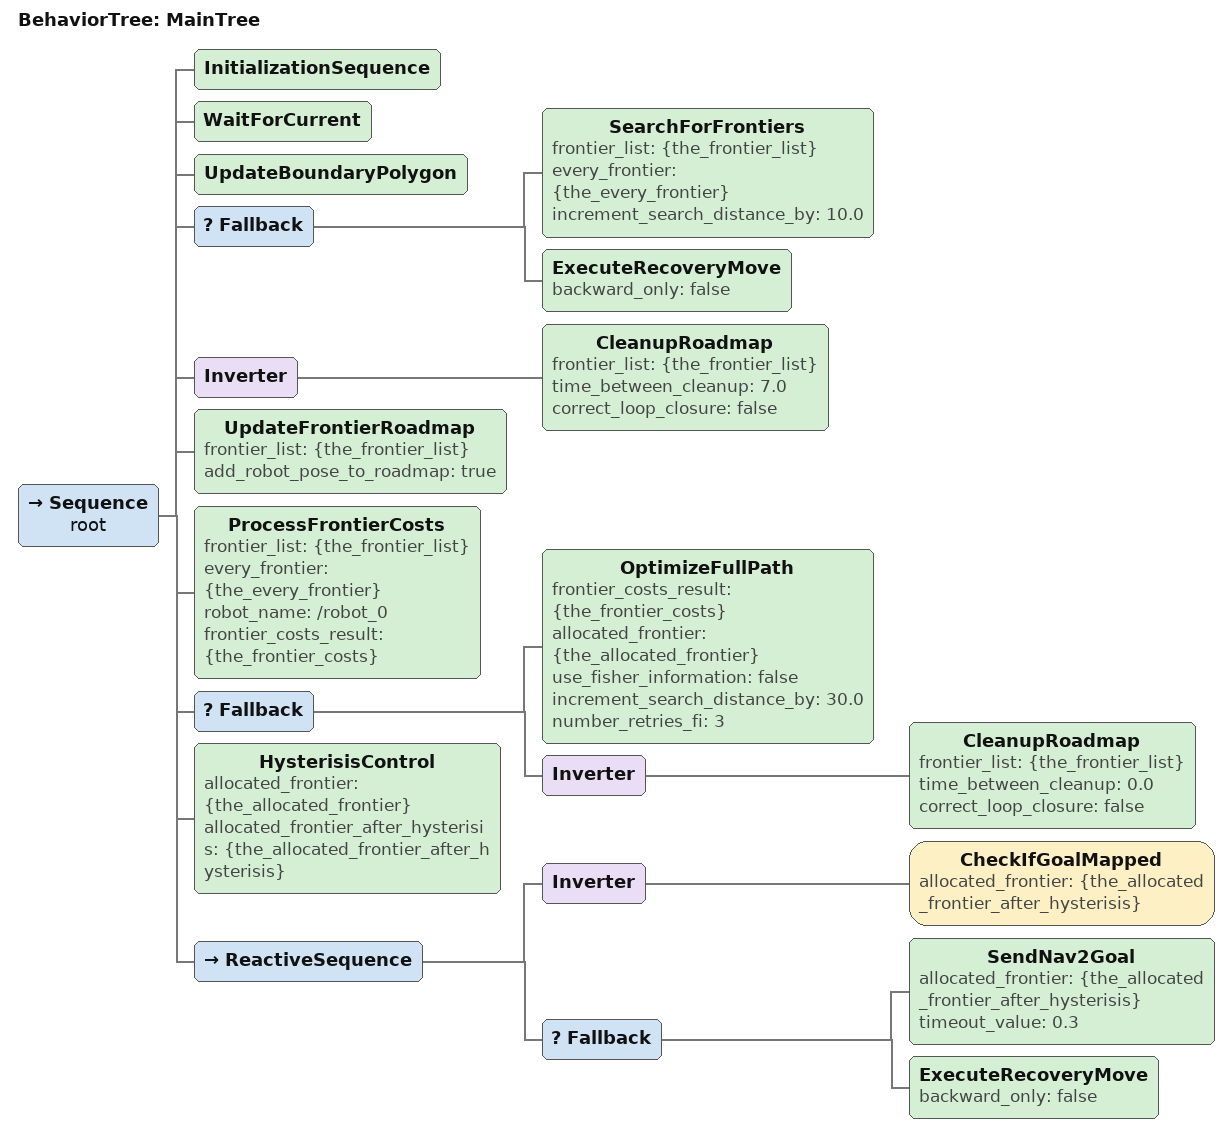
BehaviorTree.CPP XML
<root BTCPP_format="4">
    <BehaviorTree ID="MainTree">
        <Sequence name="root">
            <InitializationSequence/>
            <WaitForCurrent/>
            <UpdateBoundaryPolygon />
            <Fallback>
                <SearchForFrontiers frontier_list="{the_frontier_list}" every_frontier="{the_every_frontier}" increment_search_distance_by="10.0"/>
                <ExecuteRecoveryMove backward_only="false"/>
            </Fallback>
            <Inverter>
                <CleanupRoadmap frontier_list="{the_frontier_list}" time_between_cleanup="7.0" correct_loop_closure="false"/>
            </Inverter>
            <UpdateFrontierRoadmap frontier_list="{the_frontier_list}" add_robot_pose_to_roadmap="true"/>
            <ProcessFrontierCosts frontier_list="{the_frontier_list}" every_frontier="{the_every_frontier}" robot_name="/robot_0" frontier_costs_result="{the_frontier_costs}"/>
            <!-- You can choose to either optimize the full
            path of send the immediete next goal to nav2 -->
            <Fallback>
                <OptimizeFullPath frontier_costs_result="{the_frontier_costs}" allocated_frontier="{the_allocated_frontier}" use_fisher_information="false" increment_search_distance_by="30.0" number_retries_fi="3"/>
                <Inverter>
                    <CleanupRoadmap frontier_list="{the_frontier_list}" time_between_cleanup="0.0" correct_loop_closure="false"/>
                </Inverter>
            </Fallback>
            <HysterisisControl allocated_frontier="{the_allocated_frontier}" allocated_frontier_after_hysterisis="{the_allocated_frontier_after_hysterisis}"/>

            <ReactiveSequence>
                <Inverter>
                    <CheckIfGoalMapped allocated_frontier="{the_allocated_frontier_after_hysterisis}"/>
                </Inverter>
                <Fallback>
                    <SendNav2Goal allocated_frontier="{the_allocated_frontier_after_hysterisis}" timeout_value="0.3"/>
                    <ExecuteRecoveryMove backward_only="false"/>
                </Fallback>
            </ReactiveSequence>
        </Sequence>
    </BehaviorTree>
</root>
